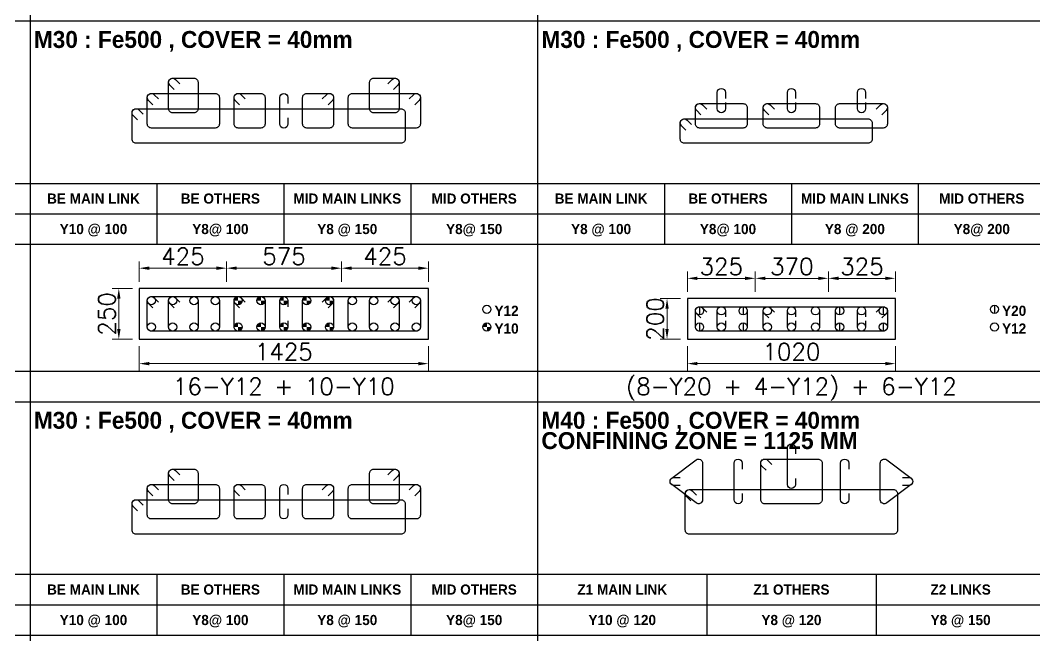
# Model space of a CAD drawing. Header units: millimetres. Extents: x -28707963 to -28231469, y 696001 to 896471.
# Drawn here: x -28283180 to -28268191, y 798089 to 807179 of the extents above; entities that cross this region are included whole.
import ezdxf
from ezdxf.enums import TextEntityAlignment as Align

# ---------------------------------------------------------------- set-up
doc = ezdxf.new("R2010")
doc.units = ezdxf.units.MM
doc.header["$MEASUREMENT"] = 0
doc.header["$PDMODE"] = 34
doc.header["$PDSIZE"] = -8
doc.layers.get('0').update_dxf_attribs({"lineweight": 5})
for name, color, linetype in [('09 COL TEXT-SCH', 2, 'Continuous'), ('14 REINF', 6, 'Continuous'), ('22 TABLE FRAME', 5, 'Continuous'), ('23 STIRRUPS', 5, 'Continuous'), ('TEXT', 4, 'Continuous')]:
    doc.layers.add(name, color=color, linetype=linetype)
doc.layers.add('19 COLUMN', color=1, linetype='Continuous', lineweight=25)
doc.styles.add('adani bold', font='')
doc.styles.add('ROMANS', font='simplex.shx')
doc.styles.get('adani bold').set_extended_font_data('Adani Bold', bold=True)
doc.dimstyles.new('D 50', dxfattribs={"dimscale": 100, "dimtxt": 3, "dimasz": 1.5, "dimexe": 1, "dimexo": 1, "dimgap": 0.5, "dimtad": 1, "dimdec": 0, "dimdsep": 46, "dimtxsty": 'ROMANS', "dimcen": 2.5, "dimclrd": 5, "dimclre": 5, "dimclrt": 4, "dimadec": 0, "dimazin": 0, "dimtfac": 1, "dimtdec": 0, "dimtmove": 0, "dimatfit": 3, "dimfxl": 1, "dimlwd": 0, "dimlwe": 0, "dimarcsym": 0})

# ---------------------------------------------------------------- blocks, each defined once
blk = doc.blocks.new('*D562')
at = {"color": 5, "lineweight": 0, "transparency": 16777216}
for p, q in [((-28281424, 802368), (-28281424, 802008)), ((-28277149, 802368), (-28277149, 802008)), ((-28281274, 802108), (-28277299, 802108))]:
    blk.add_line(p, q, dxfattribs=at)
at = {"color": 5, "transparency": 16777216}
for points in [[(-28281274, 802133), (-28281274, 802083), (-28281424, 802108)], [(-28277299, 802083), (-28277299, 802133), (-28277149, 802108)]]:
    blk.add_solid(points, dxfattribs=at)
at = {"layer": 'Defpoints', "color": 0, "transparency": 16777216}
for p in [(-28281424, 802468), (-28277149, 802468), (-28277149, 802108)]:
    blk.add_point(p, dxfattribs=at)
at = {"color": 4, "transparency": 16777216, "insert": (-28279286, 802283), "char_height": 250, "attachment_point": 5, "style": 'ROMANS'}
blk.add_mtext('1425', dxfattribs=at)
blk = doc.blocks.new('*D563')
at = {"color": 5, "lineweight": 0, "transparency": 16777216}
for p, q in [((-28281524, 803218), (-28281824, 803218)), ((-28281724, 802618), (-28281724, 803068)), ((-28281524, 802468), (-28281824, 802468))]:
    blk.add_line(p, q, dxfattribs=at)
at = {"color": 5, "transparency": 16777216}
for points in [[(-28281699, 803068), (-28281749, 803068), (-28281724, 803218)], [(-28281749, 802618), (-28281699, 802618), (-28281724, 802468)]]:
    blk.add_solid(points, dxfattribs=at)
at = {"layer": 'Defpoints', "color": 0, "transparency": 16777216}
for p in [(-28281724, 803218), (-28281424, 803218), (-28281424, 802468)]:
    blk.add_point(p, dxfattribs=at)
at = {"color": 4, "transparency": 16777216, "insert": (-28281899, 802843), "char_height": 250, "attachment_point": 5, "rotation": 90, "style": 'ROMANS'}
blk.add_mtext('250', dxfattribs=at)
blk = doc.blocks.new('*D589')
at = {"color": 5, "lineweight": 0, "transparency": 16777216}
for p, q in [((-28273324, 802368), (-28273324, 802008)), ((-28270249, 802368), (-28270249, 802008)), ((-28273174, 802108), (-28270399, 802108))]:
    blk.add_line(p, q, dxfattribs=at)
at = {"color": 5, "transparency": 16777216}
for points in [[(-28273174, 802133), (-28273174, 802083), (-28273324, 802108)], [(-28270399, 802083), (-28270399, 802133), (-28270249, 802108)]]:
    blk.add_solid(points, dxfattribs=at)
at = {"layer": 'Defpoints', "color": 0, "transparency": 16777216}
for p in [(-28273324, 802468), (-28270249, 802468), (-28270249, 802108)]:
    blk.add_point(p, dxfattribs=at)
at = {"color": 4, "transparency": 16777216, "insert": (-28271786, 802283), "char_height": 250, "attachment_point": 5, "style": 'ROMANS'}
blk.add_mtext('1020', dxfattribs=at)
blk = doc.blocks.new('*D590')
at = {"color": 5, "lineweight": 0, "transparency": 16777216}
for p, q in [((-28273424, 803068), (-28273724, 803068)), ((-28273624, 802618), (-28273624, 802918)), ((-28273424, 802468), (-28273724, 802468))]:
    blk.add_line(p, q, dxfattribs=at)
at = {"color": 5, "transparency": 16777216}
for points in [[(-28273599, 802918), (-28273649, 802918), (-28273624, 803068)], [(-28273649, 802618), (-28273599, 802618), (-28273624, 802468)]]:
    blk.add_solid(points, dxfattribs=at)
at = {"layer": 'Defpoints', "color": 0, "transparency": 16777216}
for p in [(-28273624, 803068), (-28273324, 803068), (-28273324, 802468)]:
    blk.add_point(p, dxfattribs=at)
at = {"color": 4, "transparency": 16777216, "insert": (-28273799, 802768), "char_height": 250, "attachment_point": 5, "rotation": 90, "style": 'ROMANS'}
blk.add_mtext('200', dxfattribs=at)
blk = doc.blocks.new('*D591')
at = {"color": 5, "lineweight": 0, "transparency": 16777216}
for p, q in [((-28273324, 803168), (-28273324, 803468)), ((-28272321, 803168), (-28272321, 803468)), ((-28273174, 803368), (-28272471, 803368))]:
    blk.add_line(p, q, dxfattribs=at)
at = {"color": 5, "transparency": 16777216}
for points in [[(-28273174, 803393), (-28273174, 803343), (-28273324, 803368)], [(-28272471, 803343), (-28272471, 803393), (-28272321, 803368)]]:
    blk.add_solid(points, dxfattribs=at)
at = {"layer": 'Defpoints', "color": 0, "transparency": 16777216}
for p in [(-28272321, 803368), (-28273324, 803068), (-28272321, 803068)]:
    blk.add_point(p, dxfattribs=at)
at = {"color": 4, "transparency": 16777216, "insert": (-28272822, 803543), "char_height": 250, "attachment_point": 5, "style": 'ROMANS'}
blk.add_mtext('325', dxfattribs=at)
blk = doc.blocks.new('*D592')
at = {"color": 5, "lineweight": 0, "transparency": 16777216}
for p, q in [((-28272321, 803168), (-28272321, 803468)), ((-28271240, 803168), (-28271240, 803468)), ((-28272171, 803368), (-28271390, 803368))]:
    blk.add_line(p, q, dxfattribs=at)
at = {"color": 5, "transparency": 16777216}
for points in [[(-28272171, 803393), (-28272171, 803343), (-28272321, 803368)], [(-28271390, 803343), (-28271390, 803393), (-28271240, 803368)]]:
    blk.add_solid(points, dxfattribs=at)
at = {"layer": 'Defpoints', "color": 0, "transparency": 16777216}
for p in [(-28271240, 803368), (-28272321, 803068), (-28271240, 803068)]:
    blk.add_point(p, dxfattribs=at)
at = {"color": 4, "transparency": 16777216, "insert": (-28271780, 803543), "char_height": 250, "attachment_point": 5, "style": 'ROMANS'}
blk.add_mtext('370', dxfattribs=at)
blk = doc.blocks.new('*D593')
at = {"color": 5, "lineweight": 0, "transparency": 16777216}
for p, q in [((-28271240, 803168), (-28271240, 803468)), ((-28270249, 803168), (-28270249, 803468)), ((-28271090, 803368), (-28270399, 803368))]:
    blk.add_line(p, q, dxfattribs=at)
at = {"color": 5, "transparency": 16777216}
for points in [[(-28271090, 803393), (-28271090, 803343), (-28271240, 803368)], [(-28270399, 803343), (-28270399, 803393), (-28270249, 803368)]]:
    blk.add_solid(points, dxfattribs=at)
at = {"layer": 'Defpoints', "color": 0, "transparency": 16777216}
for p in [(-28270249, 803368), (-28271240, 803068), (-28270249, 803068)]:
    blk.add_point(p, dxfattribs=at)
at = {"color": 4, "transparency": 16777216, "insert": (-28270744, 803543), "char_height": 250, "attachment_point": 5, "style": 'ROMANS'}
blk.add_mtext('325', dxfattribs=at)
blk = doc.blocks.new('*D120')
at = {"color": 5, "lineweight": 0, "transparency": 16777216}
for p, q in [((-28281424, 803318), (-28281424, 803618)), ((-28280131, 803318), (-28280131, 803618)), ((-28281274, 803518), (-28280281, 803518))]:
    blk.add_line(p, q, dxfattribs=at)
at = {"color": 5, "transparency": 16777216}
for points in [[(-28281274, 803543), (-28281274, 803493), (-28281424, 803518)], [(-28280281, 803493), (-28280281, 803543), (-28280131, 803518)]]:
    blk.add_solid(points, dxfattribs=at)
at = {"layer": 'Defpoints', "color": 0, "transparency": 16777216}
for p in [(-28280131, 803518), (-28281424, 803218), (-28280131, 803218)]:
    blk.add_point(p, dxfattribs=at)
at = {"color": 4, "transparency": 16777216, "insert": (-28280777, 803693), "char_height": 250, "attachment_point": 5, "style": 'ROMANS'}
blk.add_mtext('425', dxfattribs=at)
blk = doc.blocks.new('*D121')
at = {"color": 5, "lineweight": 0, "transparency": 16777216}
for p, q in [((-28280131, 803318), (-28280131, 803618)), ((-28278434, 803318), (-28278434, 803618)), ((-28279981, 803518), (-28278584, 803518))]:
    blk.add_line(p, q, dxfattribs=at)
at = {"color": 5, "transparency": 16777216}
for points in [[(-28279981, 803543), (-28279981, 803493), (-28280131, 803518)], [(-28278584, 803493), (-28278584, 803543), (-28278434, 803518)]]:
    blk.add_solid(points, dxfattribs=at)
at = {"layer": 'Defpoints', "color": 0, "transparency": 16777216}
for p in [(-28278434, 803518), (-28280131, 803218), (-28278434, 803218)]:
    blk.add_point(p, dxfattribs=at)
at = {"color": 4, "transparency": 16777216, "insert": (-28279283, 803693), "char_height": 250, "attachment_point": 5, "style": 'ROMANS'}
blk.add_mtext('575', dxfattribs=at)
blk = doc.blocks.new('*D122')
at = {"color": 5, "lineweight": 0, "transparency": 16777216}
for p, q in [((-28278434, 803318), (-28278434, 803618)), ((-28277149, 803318), (-28277149, 803618)), ((-28278284, 803518), (-28277299, 803518))]:
    blk.add_line(p, q, dxfattribs=at)
at = {"color": 5, "transparency": 16777216}
for points in [[(-28278284, 803543), (-28278284, 803493), (-28278434, 803518)], [(-28277299, 803493), (-28277299, 803543), (-28277149, 803518)]]:
    blk.add_solid(points, dxfattribs=at)
at = {"layer": 'Defpoints', "color": 0, "transparency": 16777216}
for p in [(-28277149, 803518), (-28278434, 803218), (-28277149, 803218)]:
    blk.add_point(p, dxfattribs=at)
at = {"color": 4, "transparency": 16777216, "insert": (-28277791, 803693), "char_height": 250, "attachment_point": 5, "style": 'ROMANS'}
blk.add_mtext('425', dxfattribs=at)

msp = doc.modelspace()

# ---------------------------------------------------------------- hatches: boundary and pattern name
at = {"layer": '14 REINF'}
h = msp.add_hatch(color=6, dxfattribs=at)
edge = h.paths.add_edge_path(flags=0)
edge.add_line((-28280021.1, 803038.4), (-28279961.1, 803038.4))
edge.add_line((-28279961.1, 803038.4), (-28279961.1, 803098.4))
edge.add_arc((-28279961.1, 803038.4), 60, 90, 180)
edge = h.paths.add_edge_path(flags=0)
edge.add_line((-28279901.1, 803038.4), (-28279961.1, 803038.4))
edge.add_line((-28279961.1, 803038.4), (-28279961.1, 802978.4))
edge.add_arc((-28279961.1, 803038.4), 60, 270, 360)
h = msp.add_hatch(color=6, dxfattribs=at)
edge = h.paths.add_edge_path(flags=0)
edge.add_line((-28279683.6, 803038.4), (-28279623.6, 803038.4))
edge.add_line((-28279623.6, 803038.4), (-28279623.6, 803098.4))
edge.add_arc((-28279623.6, 803038.4), 60, 90, 180)
edge = h.paths.add_edge_path(flags=0)
edge.add_line((-28279563.6, 803038.4), (-28279623.6, 803038.4))
edge.add_line((-28279623.6, 803038.4), (-28279623.6, 802978.4))
edge.add_arc((-28279623.6, 803038.4), 60, 270, 360)
h = msp.add_hatch(color=6, dxfattribs=at)
edge = h.paths.add_edge_path(flags=0)
edge.add_line((-28279346.1, 803038.4), (-28279286.1, 803038.4))
edge.add_line((-28279286.1, 803038.4), (-28279286.1, 803098.4))
edge.add_arc((-28279286.1, 803038.4), 60, 90, 180)
edge = h.paths.add_edge_path(flags=0)
edge.add_line((-28279226.1, 803038.4), (-28279286.1, 803038.4))
edge.add_line((-28279286.1, 803038.4), (-28279286.1, 802978.4))
edge.add_arc((-28279286.1, 803038.4), 60, 270, 360)
h = msp.add_hatch(color=6, dxfattribs=at)
edge = h.paths.add_edge_path(flags=0)
edge.add_line((-28279008.6, 803038.4), (-28278948.6, 803038.4))
edge.add_line((-28278948.6, 803038.4), (-28278948.6, 803098.4))
edge.add_arc((-28278948.6, 803038.4), 60, 90, 180)
edge = h.paths.add_edge_path(flags=0)
edge.add_line((-28278888.6, 803038.4), (-28278948.6, 803038.4))
edge.add_line((-28278948.6, 803038.4), (-28278948.6, 802978.4))
edge.add_arc((-28278948.6, 803038.4), 60, 270, 360)
h = msp.add_hatch(color=6, dxfattribs=at)
edge = h.paths.add_edge_path(flags=0)
edge.add_line((-28278671.1, 803038.4), (-28278611.1, 803038.4))
edge.add_line((-28278611.1, 803038.4), (-28278611.1, 803098.4))
edge.add_arc((-28278611.1, 803038.4), 60, 90, 180)
edge = h.paths.add_edge_path(flags=0)
edge.add_line((-28278551.1, 803038.4), (-28278611.1, 803038.4))
edge.add_line((-28278611.1, 803038.4), (-28278611.1, 802978.4))
edge.add_arc((-28278611.1, 803038.4), 60, 270, 360)
h = msp.add_hatch(color=6, dxfattribs=at)
edge = h.paths.add_edge_path(flags=0)
edge.add_line((-28280021.1, 802648.4), (-28279961.1, 802648.4))
edge.add_line((-28279961.1, 802648.4), (-28279961.1, 802708.4))
edge.add_arc((-28279961.1, 802648.4), 60, 90, 180)
edge = h.paths.add_edge_path(flags=0)
edge.add_line((-28279901.1, 802648.4), (-28279961.1, 802648.4))
edge.add_line((-28279961.1, 802648.4), (-28279961.1, 802588.4))
edge.add_arc((-28279961.1, 802648.4), 60, 270, 360)
h = msp.add_hatch(color=6, dxfattribs=at)
edge = h.paths.add_edge_path(flags=0)
edge.add_line((-28279683.6, 802648.4), (-28279623.6, 802648.4))
edge.add_line((-28279623.6, 802648.4), (-28279623.6, 802708.4))
edge.add_arc((-28279623.6, 802648.4), 60, 90, 180)
edge = h.paths.add_edge_path(flags=0)
edge.add_line((-28279563.6, 802648.4), (-28279623.6, 802648.4))
edge.add_line((-28279623.6, 802648.4), (-28279623.6, 802588.4))
edge.add_arc((-28279623.6, 802648.4), 60, 270, 360)
h = msp.add_hatch(color=6, dxfattribs=at)
edge = h.paths.add_edge_path(flags=0)
edge.add_line((-28279346.1, 802648.4), (-28279286.1, 802648.4))
edge.add_line((-28279286.1, 802648.4), (-28279286.1, 802708.4))
edge.add_arc((-28279286.1, 802648.4), 60, 90, 180)
edge = h.paths.add_edge_path(flags=0)
edge.add_line((-28279226.1, 802648.4), (-28279286.1, 802648.4))
edge.add_line((-28279286.1, 802648.4), (-28279286.1, 802588.4))
edge.add_arc((-28279286.1, 802648.4), 60, 270, 360)
h = msp.add_hatch(color=6, dxfattribs=at)
edge = h.paths.add_edge_path(flags=0)
edge.add_line((-28279008.6, 802648.4), (-28278948.6, 802648.4))
edge.add_line((-28278948.6, 802648.4), (-28278948.6, 802708.4))
edge.add_arc((-28278948.6, 802648.4), 60, 90, 180)
edge = h.paths.add_edge_path(flags=0)
edge.add_line((-28278888.6, 802648.4), (-28278948.6, 802648.4))
edge.add_line((-28278948.6, 802648.4), (-28278948.6, 802588.4))
edge.add_arc((-28278948.6, 802648.4), 60, 270, 360)
h = msp.add_hatch(color=6, dxfattribs=at)
edge = h.paths.add_edge_path(flags=0)
edge.add_line((-28278671.1, 802648.4), (-28278611.1, 802648.4))
edge.add_line((-28278611.1, 802648.4), (-28278611.1, 802708.4))
edge.add_arc((-28278611.1, 802648.4), 60, 90, 180)
edge = h.paths.add_edge_path(flags=0)
edge.add_line((-28278551.1, 802648.4), (-28278611.1, 802648.4))
edge.add_line((-28278611.1, 802648.4), (-28278611.1, 802588.4))
edge.add_arc((-28278611.1, 802648.4), 60, 270, 360)
h = msp.add_hatch(color=6, dxfattribs=at)
edge = h.paths.add_edge_path(flags=0)
edge.add_line((-28276346.1, 802648.4), (-28276286.1, 802648.4))
edge.add_line((-28276286.1, 802648.4), (-28276286.1, 802708.4))
edge.add_arc((-28276286.1, 802648.4), 60, 90, 180)
edge = h.paths.add_edge_path(flags=0)
edge.add_line((-28276226.1, 802648.4), (-28276286.1, 802648.4))
edge.add_line((-28276286.1, 802648.4), (-28276286.1, 802588.4))
edge.add_arc((-28276286.1, 802648.4), 60, 270, 360)

# ---------------------------------------------------------------- linework, layer by layer
at = {"color": 1}
msp.add_lwpolyline([(-28337528.1, 807171.2), (-28231469, 807171.2), (-28231469, 801546.2), (-28337528.1, 801546.2)], close=True, dxfattribs=at)
at = {"layer": '14 REINF', "color": 6}
for points in [[(-28273143.6, 802948.4), (-28273143.6, 802828.4)], [(-28272498.6, 802948.4), (-28272498.6, 802828.4)], [(-28271073.6, 802948.4), (-28271073.6, 802828.4)], [(-28270428.6, 802948.4), (-28270428.6, 802828.4)], [(-28268786.1, 802970.9), (-28268786.1, 802850.9)], [(-28273143.6, 802708.4), (-28273143.6, 802588.4)], [(-28272498.6, 802708.4), (-28272498.6, 802588.4)], [(-28271073.6, 802708.4), (-28271073.6, 802588.4)], [(-28270428.6, 802708.4), (-28270428.6, 802588.4)]]:
    msp.add_lwpolyline(points, dxfattribs=at)
for centre in [(-28281243.6, 803038.4), (-28280928.6, 803038.4), (-28280613.6, 803038.4), (-28280298.6, 803038.4), (-28279961.1, 803038.4), (-28279623.6, 803038.4), (-28279286.1, 803038.4), (-28278948.6, 803038.4), (-28278611.1, 803038.4), (-28278273.6, 803038.4), (-28277958.6, 803038.4), (-28277643.6, 803038.4), (-28277328.6, 803038.4), (-28276286.1, 802910.9), (-28273143.6, 802888.4), (-28272821.1, 802888.4), (-28272498.6, 802888.4), (-28272142.3, 802888.4), (-28271786.1, 802888.4), (-28271429.8, 802888.4), (-28271073.6, 802888.4), (-28270751.1, 802888.4), (-28270428.6, 802888.4), (-28268786.1, 802910.9), (-28281243.6, 802648.4), (-28280928.6, 802648.4), (-28280613.6, 802648.4), (-28280298.6, 802648.4), (-28279961.1, 802648.4), (-28279623.6, 802648.4), (-28279286.1, 802648.4), (-28278948.6, 802648.4), (-28278611.1, 802648.4), (-28278273.6, 802648.4), (-28277958.6, 802648.4), (-28277643.6, 802648.4), (-28277328.6, 802648.4), (-28276286.1, 802648.4), (-28273143.6, 802648.4), (-28272821.1, 802648.4), (-28272498.6, 802648.4), (-28272142.3, 802648.4), (-28271786.1, 802648.4), (-28271429.8, 802648.4), (-28271073.6, 802648.4), (-28270751.1, 802648.4), (-28270428.6, 802648.4), (-28268786.1, 802648.4)]:
    msp.add_circle(centre, 60, dxfattribs=at)
at = {"layer": '19 COLUMN', "color": 4}
for points in [[(-28277148.6, 803218.4), (-28281423.6, 803218.4)], [(-28281423.6, 803218.4), (-28281423.6, 802468.4)], [(-28277148.6, 802468.4), (-28277148.6, 803218.4)], [(-28270248.6, 803068.4), (-28273323.6, 803068.4)], [(-28273323.6, 803068.4), (-28273323.6, 802468.4)], [(-28270248.6, 802468.4), (-28270248.6, 803068.4)], [(-28281423.6, 802468.4), (-28277148.6, 802468.4)], [(-28273323.6, 802468.4), (-28270248.6, 802468.4)]]:
    msp.add_lwpolyline(points, dxfattribs=at)
at = {"layer": '22 TABLE FRAME', "color": 5, "linetype": 'Continuous'}
for p, q in [((-28283036.1, 863421.2), (-28283036.1, 788796.2)), ((-28275536.1, 863421.2), (-28275536.1, 788796.2)), ((-28334786.1, 807171.2), (-28245536.1, 807171.2)), ((-28330286.1, 804771.2), (-28245536.1, 804771.2)), ((-28281161.1, 804771.2), (-28281161.1, 803871.2)), ((-28279286.1, 804771.2), (-28279286.1, 803871.2)), ((-28277411.1, 804771.2), (-28277411.1, 803871.2)), ((-28273661.1, 804771.2), (-28273661.1, 803871.2)), ((-28271786.1, 804771.2), (-28271786.1, 803871.2)), ((-28269911.1, 804771.2), (-28269911.1, 803871.2)), ((-28330286.1, 804321.2), (-28245536.1, 804321.2)), ((-28330286.1, 803871.2), (-28245536.1, 803871.2)), ((-28330286.1, 801996.2), (-28245536.1, 801996.2)), ((-28334786.1, 801546.2), (-28245536.1, 801546.2)), ((-28330286.1, 798996.2), (-28245536.1, 798996.2)), ((-28281161.1, 798996.2), (-28281161.1, 798096.2)), ((-28279286.1, 798996.2), (-28279286.1, 798096.2)), ((-28277411.1, 798996.2), (-28277411.1, 798096.2)), ((-28273036.1, 798996.2), (-28273036.1, 798096.2)), ((-28270536.1, 798996.2), (-28270536.1, 798096.2)), ((-28330286.1, 798546.2), (-28245536.1, 798546.2)), ((-28330286.1, 798096.2), (-28245536.1, 798096.2))]:
    msp.add_line(p, q, dxfattribs=at)
at = {"layer": '23 STIRRUPS', "color": 5}
for points in [[(-28280907.4, 806157.3), (-28280971, 806220.9, -0.668178), (-28280928.6, 806323.4), (-28280613.6, 806323.4, -0.4142136), (-28280553.6, 806263.4), (-28280553.6, 805873.4, -0.4142136), (-28280613.6, 805813.4), (-28280928.6, 805813.4, -0.4142136), (-28280988.6, 805873.4), (-28280988.6, 806263.4, -0.6681793), (-28280886.2, 806305.8), (-28280822.5, 806242.1)], [(-28277749.7, 806242.1), (-28277686, 806305.8, -0.6681793), (-28277583.6, 806263.4), (-28277583.6, 805873.4, -0.4142136), (-28277643.6, 805813.4), (-28277958.6, 805813.4, -0.4142136), (-28278018.6, 805873.4), (-28278018.6, 806263.4, -0.4142136), (-28277958.6, 806323.4), (-28277643.6, 806323.4, -0.668178), (-28277601.2, 806220.9), (-28277664.8, 806157.3)], [(-28281222.4, 805932.3), (-28281286, 805995.9, -0.668178), (-28281243.6, 806098.4), (-28280298.6, 806098.4, -0.4142136), (-28280238.6, 806038.4), (-28280238.6, 805648.4, -0.4142136), (-28280298.6, 805588.4), (-28281243.6, 805588.4, -0.4142136), (-28281303.6, 805648.4), (-28281303.6, 806038.4, -0.6681793), (-28281201.2, 806080.8), (-28281137.5, 806017.1)], [(-28279939.9, 805932.3), (-28280003.5, 805995.9, -0.668178), (-28279961.1, 806098.4), (-28279623.6, 806098.4, -0.4142136), (-28279563.6, 806038.4), (-28279563.6, 805648.4, -0.4142136), (-28279623.6, 805588.4), (-28279961.1, 805588.4, -0.4142136), (-28280021.1, 805648.4), (-28280021.1, 806038.4, -0.6681793), (-28279918.7, 806080.8), (-28279855, 806017.1)], [(-28279226.1, 805738.4), (-28279226.1, 805648.4, -1), (-28279346.1, 805648.4), (-28279346.1, 806038.4, -1), (-28279226.1, 806038.4), (-28279226.1, 805948.4)], [(-28278717.2, 806017.1), (-28278653.5, 806080.8, -0.6681793), (-28278551.1, 806038.4), (-28278551.1, 805648.4, -0.4142136), (-28278611.1, 805588.4), (-28278948.6, 805588.4, -0.4142136), (-28279008.6, 805648.4), (-28279008.6, 806038.4, -0.4142136), (-28278948.6, 806098.4), (-28278611.1, 806098.4, -0.668178), (-28278568.7, 805995.9), (-28278632.3, 805932.3)], [(-28277434.7, 806017.1), (-28277371, 806080.8, -0.6681793), (-28277268.6, 806038.4), (-28277268.6, 805648.4, -0.4142136), (-28277328.6, 805588.4), (-28278273.6, 805588.4, -0.4142136), (-28278333.6, 805648.4), (-28278333.6, 806038.4, -0.4142136), (-28278273.6, 806098.4), (-28277328.6, 806098.4, -0.668178), (-28277286.2, 805995.9), (-28277349.8, 805932.3)], [(-28272761.1, 805963.4), (-28272761.1, 805873.4, -1), (-28272881.1, 805873.4), (-28272881.1, 806113.4, -1), (-28272761.1, 806113.4), (-28272761.1, 806023.4)], [(-28271726.1, 805963.4), (-28271726.1, 805873.4, -1), (-28271846.1, 805873.4), (-28271846.1, 806113.4, -1), (-28271726.1, 806113.4), (-28271726.1, 806023.4)], [(-28270691.1, 805963.4), (-28270691.1, 805873.4, -1), (-28270811.1, 805873.4), (-28270811.1, 806113.4, -1), (-28270691.1, 806113.4), (-28270691.1, 806023.4)], [(-28273122.4, 805782.3), (-28273186, 805845.9, -0.668178), (-28273143.6, 805948.4), (-28272498.6, 805948.4, -0.4142136), (-28272438.6, 805888.4), (-28272438.6, 805648.4, -0.4142136), (-28272498.6, 805588.4), (-28273143.6, 805588.4, -0.4142136), (-28273203.6, 805648.4), (-28273203.6, 805888.4, -0.6681793), (-28273101.2, 805930.8), (-28273037.5, 805867.1)], [(-28272121.1, 805782.3), (-28272184.8, 805845.9, -0.668178), (-28272142.3, 805948.4), (-28271429.8, 805948.4, -0.4142136), (-28271369.8, 805888.4), (-28271369.8, 805648.4, -0.4142136), (-28271429.8, 805588.4), (-28272142.3, 805588.4, -0.4142136), (-28272202.3, 805648.4), (-28272202.3, 805888.4, -0.6681793), (-28272099.9, 805930.8), (-28272036.3, 805867.1)], [(-28270534.7, 805867.1), (-28270471, 805930.8, -0.6681793), (-28270368.6, 805888.4), (-28270368.6, 805648.4, -0.4142136), (-28270428.6, 805588.4), (-28271073.6, 805588.4, -0.4142136), (-28271133.6, 805648.4), (-28271133.6, 805888.4, -0.4142136), (-28271073.6, 805948.4), (-28270428.6, 805948.4, -0.668178), (-28270386.2, 805845.9), (-28270449.8, 805782.3)], [(-28281447.4, 805707.3), (-28281511, 805770.9, -0.668178), (-28281468.6, 805873.4), (-28277553.6, 805873.4, -0.4142136), (-28277493.6, 805813.4), (-28277493.6, 805423.4, -0.4142136), (-28277553.6, 805363.4), (-28281468.6, 805363.4, -0.4142136), (-28281528.6, 805423.4), (-28281528.6, 805813.4, -0.6681793), (-28281426.2, 805855.8), (-28281362.5, 805792.1)], [(-28273347.4, 805557.3), (-28273411, 805620.9, -0.668178), (-28273368.6, 805723.4), (-28270653.6, 805723.4, -0.4142136), (-28270593.6, 805663.4), (-28270593.6, 805423.4, -0.4142136), (-28270653.6, 805363.4), (-28273368.6, 805363.4, -0.4142136), (-28273428.6, 805423.4), (-28273428.6, 805663.4, -0.6681793), (-28273326.2, 805705.8), (-28273262.5, 805642.1)], [(-28281222.4, 802932.3), (-28281286, 802995.9, -0.668178), (-28281243.6, 803098.4), (-28277328.6, 803098.4, -0.4142136), (-28277268.6, 803038.4), (-28277268.6, 802648.4, -0.4142136), (-28277328.6, 802588.4), (-28281243.6, 802588.4, -0.4142136), (-28281303.6, 802648.4), (-28281303.6, 803038.4, -0.6681793), (-28281201.2, 803080.8), (-28281137.5, 803017.1)], [(-28281222.4, 802932.3), (-28281286, 802995.9, -0.668178), (-28281243.6, 803098.4), (-28280298.6, 803098.4, -0.4142136), (-28280238.6, 803038.4), (-28280238.6, 802648.4, -0.4142136), (-28280298.6, 802588.4), (-28281243.6, 802588.4, -0.4142136), (-28281303.6, 802648.4), (-28281303.6, 803038.4, -0.6681793), (-28281201.2, 803080.8), (-28281137.5, 803017.1)], [(-28280907.4, 802932.3), (-28280971, 802995.9, -0.668178), (-28280928.6, 803098.4), (-28280613.6, 803098.4, -0.4142136), (-28280553.6, 803038.4), (-28280553.6, 802648.4, -0.4142136), (-28280613.6, 802588.4), (-28280928.6, 802588.4, -0.4142136), (-28280988.6, 802648.4), (-28280988.6, 803038.4, -0.6681793), (-28280886.2, 803080.8), (-28280822.5, 803017.1)], [(-28279939.9, 802932.3), (-28280003.5, 802995.9, -0.668178), (-28279961.1, 803098.4), (-28279623.6, 803098.4, -0.4142136), (-28279563.6, 803038.4), (-28279563.6, 802648.4, -0.4142136), (-28279623.6, 802588.4), (-28279961.1, 802588.4, -0.4142136), (-28280021.1, 802648.4), (-28280021.1, 803038.4, -0.6681793), (-28279918.7, 803080.8), (-28279855, 803017.1)], [(-28279226.1, 802738.4), (-28279226.1, 802648.4, -1), (-28279346.1, 802648.4), (-28279346.1, 803038.4, -1), (-28279226.1, 803038.4), (-28279226.1, 802948.4)], [(-28278717.2, 803017.1), (-28278653.5, 803080.8, -0.6681793), (-28278551.1, 803038.4), (-28278551.1, 802648.4, -0.4142136), (-28278611.1, 802588.4), (-28278948.6, 802588.4, -0.4142136), (-28279008.6, 802648.4), (-28279008.6, 803038.4, -0.4142136), (-28278948.6, 803098.4), (-28278611.1, 803098.4, -0.668178), (-28278568.7, 802995.9), (-28278632.3, 802932.3)], [(-28277434.7, 803017.1), (-28277371, 803080.8, -0.6681793), (-28277268.6, 803038.4), (-28277268.6, 802648.4, -0.4142136), (-28277328.6, 802588.4), (-28278273.6, 802588.4, -0.4142136), (-28278333.6, 802648.4), (-28278333.6, 803038.4, -0.4142136), (-28278273.6, 803098.4), (-28277328.6, 803098.4, -0.668178), (-28277286.2, 802995.9), (-28277349.8, 802932.3)], [(-28277749.7, 803017.1), (-28277686, 803080.8, -0.6681793), (-28277583.6, 803038.4), (-28277583.6, 802648.4, -0.4142136), (-28277643.6, 802588.4), (-28277958.6, 802588.4, -0.4142136), (-28278018.6, 802648.4), (-28278018.6, 803038.4, -0.4142136), (-28277958.6, 803098.4), (-28277643.6, 803098.4, -0.668178), (-28277601.2, 802995.9), (-28277664.8, 802932.3)], [(-28273122.4, 802782.3), (-28273186, 802845.9, -0.668178), (-28273143.6, 802948.4), (-28270428.6, 802948.4, -0.4142136), (-28270368.6, 802888.4), (-28270368.6, 802648.4, -0.4142136), (-28270428.6, 802588.4), (-28273143.6, 802588.4, -0.4142136), (-28273203.6, 802648.4), (-28273203.6, 802888.4, -0.6681793), (-28273101.2, 802930.8), (-28273037.5, 802867.1)], [(-28273122.4, 802782.3), (-28273186, 802845.9, -0.668178), (-28273143.6, 802948.4), (-28272498.6, 802948.4, -0.4142136), (-28272438.6, 802888.4), (-28272438.6, 802648.4, -0.4142136), (-28272498.6, 802588.4), (-28273143.6, 802588.4, -0.4142136), (-28273203.6, 802648.4), (-28273203.6, 802888.4, -0.6681793), (-28273101.2, 802930.8), (-28273037.5, 802867.1)], [(-28272761.1, 802738.4), (-28272761.1, 802648.4, -1), (-28272881.1, 802648.4), (-28272881.1, 802888.4, -1), (-28272761.1, 802888.4), (-28272761.1, 802798.4)], [(-28272121.1, 802782.3), (-28272184.8, 802845.9, -0.668178), (-28272142.3, 802948.4), (-28271429.8, 802948.4, -0.4142136), (-28271369.8, 802888.4), (-28271369.8, 802648.4, -0.4142136), (-28271429.8, 802588.4), (-28272142.3, 802588.4, -0.4142136), (-28272202.3, 802648.4), (-28272202.3, 802888.4, -0.6681793), (-28272099.9, 802930.8), (-28272036.3, 802867.1)], [(-28271726.1, 802738.4), (-28271726.1, 802648.4, -1), (-28271846.1, 802648.4), (-28271846.1, 802888.4, -1), (-28271726.1, 802888.4), (-28271726.1, 802798.4)], [(-28270534.7, 802867.1), (-28270471, 802930.8, -0.6681793), (-28270368.6, 802888.4), (-28270368.6, 802648.4, -0.4142136), (-28270428.6, 802588.4), (-28271073.6, 802588.4, -0.4142136), (-28271133.6, 802648.4), (-28271133.6, 802888.4, -0.4142136), (-28271073.6, 802948.4), (-28270428.6, 802948.4, -0.668178), (-28270386.2, 802845.9), (-28270449.8, 802782.3)], [(-28270691.1, 802738.4), (-28270691.1, 802648.4, -1), (-28270811.1, 802648.4), (-28270811.1, 802888.4, -1), (-28270691.1, 802888.4), (-28270691.1, 802798.4)], [(-28271726.1, 800413.4), (-28271726.1, 800323.4, -1), (-28271846.1, 800323.4), (-28271846.1, 800863.4, -1), (-28271726.1, 800863.4), (-28271726.1, 800773.4)], [(-28273428.6, 800308.4), (-28273518.6, 800308.4, -0.7207592), (-28273554.6, 800416.4), (-28273194.6, 800686.4, -0.618034), (-28273098.6, 800638.4), (-28273098.6, 800098.4, -0.618034), (-28273194.6, 800050.4), (-28273554.6, 800320.4, -0.7207592), (-28273518.6, 800428.4), (-28273428.6, 800428.4)], [(-28272513.6, 800188.4), (-28272513.6, 800098.4, -1), (-28272633.6, 800098.4), (-28272633.6, 800638.4, -1), (-28272513.6, 800638.4), (-28272513.6, 800548.4)], [(-28272158.6, 800532.3), (-28272222.3, 800595.9, -0.668178), (-28272179.8, 800698.4), (-28271392.3, 800698.4, -0.4142136), (-28271332.3, 800638.4), (-28271332.3, 800098.4, -0.4142136), (-28271392.3, 800038.4), (-28272179.8, 800038.4, -0.4142136), (-28272239.8, 800098.4), (-28272239.8, 800638.4, -0.6681793), (-28272137.4, 800680.8), (-28272073.8, 800617.1)], [(-28270938.6, 800188.4), (-28270938.6, 800098.4, -1), (-28271058.6, 800098.4), (-28271058.6, 800638.4, -1), (-28270938.6, 800638.4), (-28270938.6, 800548.4)], [(-28270143.6, 800428.4), (-28270053.6, 800428.4, -0.7207592), (-28270017.6, 800320.4), (-28270377.6, 800050.4, -0.618034), (-28270473.6, 800098.4), (-28270473.6, 800638.4, -0.618034), (-28270377.6, 800686.4), (-28270017.6, 800416.4, -0.7207592), (-28270053.6, 800308.4), (-28270143.6, 800308.4)], [(-28280907.4, 800382.3), (-28280971, 800445.9, -0.668178), (-28280928.6, 800548.4), (-28280613.6, 800548.4, -0.4142136), (-28280553.6, 800488.4), (-28280553.6, 800098.4, -0.4142136), (-28280613.6, 800038.4), (-28280928.6, 800038.4, -0.4142136), (-28280988.6, 800098.4), (-28280988.6, 800488.4, -0.6681793), (-28280886.2, 800530.8), (-28280822.5, 800467.1)], [(-28277749.7, 800467.1), (-28277686, 800530.8, -0.6681793), (-28277583.6, 800488.4), (-28277583.6, 800098.4, -0.4142136), (-28277643.6, 800038.4), (-28277958.6, 800038.4, -0.4142136), (-28278018.6, 800098.4), (-28278018.6, 800488.4, -0.4142136), (-28277958.6, 800548.4), (-28277643.6, 800548.4, -0.668178), (-28277601.2, 800445.9), (-28277664.8, 800382.3)], [(-28281222.4, 800157.3), (-28281286, 800220.9, -0.668178), (-28281243.6, 800323.4), (-28280298.6, 800323.4, -0.4142136), (-28280238.6, 800263.4), (-28280238.6, 799873.4, -0.4142136), (-28280298.6, 799813.4), (-28281243.6, 799813.4, -0.4142136), (-28281303.6, 799873.4), (-28281303.6, 800263.4, -0.6681793), (-28281201.2, 800305.8), (-28281137.5, 800242.1)], [(-28279939.9, 800157.3), (-28280003.5, 800220.9, -0.668178), (-28279961.1, 800323.4), (-28279623.6, 800323.4, -0.4142136), (-28279563.6, 800263.4), (-28279563.6, 799873.4, -0.4142136), (-28279623.6, 799813.4), (-28279961.1, 799813.4, -0.4142136), (-28280021.1, 799873.4), (-28280021.1, 800263.4, -0.6681793), (-28279918.7, 800305.8), (-28279855, 800242.1)], [(-28279226.1, 799963.4), (-28279226.1, 799873.4, -1), (-28279346.1, 799873.4), (-28279346.1, 800263.4, -1), (-28279226.1, 800263.4), (-28279226.1, 800173.4)], [(-28278717.2, 800242.1), (-28278653.5, 800305.8, -0.6681793), (-28278551.1, 800263.4), (-28278551.1, 799873.4, -0.4142136), (-28278611.1, 799813.4), (-28278948.6, 799813.4, -0.4142136), (-28279008.6, 799873.4), (-28279008.6, 800263.4, -0.4142136), (-28278948.6, 800323.4), (-28278611.1, 800323.4, -0.668178), (-28278568.7, 800220.9), (-28278632.3, 800157.3)], [(-28277434.7, 800242.1), (-28277371, 800305.8, -0.6681793), (-28277268.6, 800263.4), (-28277268.6, 799873.4, -0.4142136), (-28277328.6, 799813.4), (-28278273.6, 799813.4, -0.4142136), (-28278333.6, 799873.4), (-28278333.6, 800263.4, -0.4142136), (-28278273.6, 800323.4), (-28277328.6, 800323.4, -0.668178), (-28277286.2, 800220.9), (-28277349.8, 800157.3)], [(-28273272.4, 800082.3), (-28273336, 800145.9, -0.668178), (-28273293.6, 800248.4), (-28270278.6, 800248.4, -0.4142136), (-28270218.6, 800188.4), (-28270218.6, 799648.4, -0.4142136), (-28270278.6, 799588.4), (-28273293.6, 799588.4, -0.4142136), (-28273353.6, 799648.4), (-28273353.6, 800188.4, -0.6681793), (-28273251.2, 800230.8), (-28273187.5, 800167.1)], [(-28281447.4, 799932.3), (-28281511, 799995.9, -0.668178), (-28281468.6, 800098.4), (-28277553.6, 800098.4, -0.4142136), (-28277493.6, 800038.4), (-28277493.6, 799648.4, -0.4142136), (-28277553.6, 799588.4), (-28281468.6, 799588.4, -0.4142136), (-28281528.6, 799648.4), (-28281528.6, 800038.4, -0.6681793), (-28281426.2, 800080.8), (-28281362.5, 800017.1)]]:
    msp.add_lwpolyline(points, format="xyb", dxfattribs=at)

# ---------------------------------------------------------------- texts
at = {"layer": '09 COL TEXT-SCH', "color": 3, "linetype": 'Continuous', "style": 'ROMANS'}
for s, p in [('(8-Y20 + 4-Y12) + 6-Y12', (-28271786.1, 801771.2)), ('16-Y12 + 10-Y10', (-28279286.1, 801771.2))]:
    msp.add_text(s, height=250, dxfattribs=at).set_placement(p, align=Align.MIDDLE_CENTER)
at = {"layer": 'TEXT', "lineweight": 40, "style": 'adani bold'}
for s, p in [('M30 : Fe500 , COVER = 40mm', (-28282979.8, 806771.2)), ('M30 : Fe500 , COVER = 40mm', (-28275479.8, 806771.2)), ('M30 : Fe500 , COVER = 40mm', (-28282979.8, 801146.2)), ('M40 : Fe500 , COVER = 40mm', (-28275479.8, 801146.2)), ('CONFINING ZONE = 1125 MM', (-28275479.8, 800846.2))]:
    msp.add_text(s, height=250, dxfattribs=at).set_placement(p)
at = {"layer": 'TEXT', "style": 'adani bold'}
for s, p in [('BE MAIN LINK', (-28282098.6, 804546.2)), ('BE OTHERS', (-28280223.6, 804546.2)), ('MID MAIN LINKS', (-28278348.6, 804546.2)), ('MID OTHERS', (-28276473.6, 804546.2)), ('BE MAIN LINK', (-28274598.6, 804546.2)), ('BE OTHERS', (-28272723.6, 804546.2)), ('MID MAIN LINKS', (-28270848.6, 804546.2)), ('MID OTHERS', (-28268973.6, 804546.2)), ('Y10 @ 100', (-28282098.6, 804096.2)), ('Y8@ 100', (-28280223.6, 804096.2)), ('Y8 @ 150', (-28278348.6, 804096.2)), ('Y8@ 150', (-28276473.6, 804096.2)), ('Y8 @ 100', (-28274598.6, 804096.2)), ('Y8@ 100', (-28272723.6, 804096.2)), ('Y8 @ 200', (-28270848.6, 804096.2)), ('Y8@ 200', (-28268973.6, 804096.2)), ('BE MAIN LINK', (-28282098.6, 798771.2)), ('BE OTHERS', (-28280223.6, 798771.2)), ('MID MAIN LINKS', (-28278348.6, 798771.2)), ('MID OTHERS', (-28276473.6, 798771.2)), ('Z1 MAIN LINK', (-28274286.1, 798771.2)), ('Z1 OTHERS', (-28271786.1, 798771.2)), ('Z2 LINKS', (-28269286.1, 798771.2)), ('Y10 @ 100', (-28282098.6, 798321.2)), ('Y8@ 100', (-28280223.6, 798321.2)), ('Y8 @ 150', (-28278348.6, 798321.2)), ('Y8@ 150', (-28276473.6, 798321.2)), ('Y10 @ 120', (-28274286.1, 798321.2)), ('Y8 @ 120', (-28271786.1, 798321.2)), ('Y8 @ 150', (-28269286.1, 798321.2))]:
    msp.add_text(s, height=150, dxfattribs=at).set_placement(p, align=Align.MIDDLE_CENTER)
for s, p in [('Y12', (-28276173.6, 802888.7)), ('Y20', (-28268673.6, 802888.7)), ('Y10', (-28276173.6, 802626.2)), ('Y12', (-28268673.6, 802626.2))]:
    msp.add_text(s, height=150, dxfattribs=at).set_placement(p, align=Align.MIDDLE_LEFT)

# ---------------------------------------------------------------- dimensions: what is measured, and where the dimension line sits
for p1, p2, distance, text, override, picture, middle in [((-28281423.6, 803218.4), (-28280131, 803218.4), 300, '425', {"dimtxt": 2.5, "dimtxsty": 'ROMANS'}, '*D120', (-28280777.3, 803693.4)), ((-28280131, 803218.4), (-28278434.3, 803218.4), 300, '575', {"dimtxt": 2.5, "dimtxsty": 'ROMANS'}, '*D121', (-28279282.7, 803693.4)), ((-28278434.3, 803218.4), (-28277148.6, 803218.4), 300, '425', {"dimtxt": 2.5, "dimtxsty": 'ROMANS'}, '*D122', (-28277791.5, 803693.4)), ((-28273323.6, 803068.4), (-28272320.9, 803068.4), 300, '325', {"dimtxt": 2.5, "dimtxsty": 'ROMANS'}, '*D591', (-28272822.2, 803543.4)), ((-28272320.9, 803068.4), (-28271239.9, 803068.4), 300, '370', {"dimtxt": 2.5, "dimtxsty": 'ROMANS'}, '*D592', (-28271780.4, 803543.4)), ((-28271239.9, 803068.4), (-28270248.6, 803068.4), 300, '325', {"dimtxt": 2.5, "dimtxsty": 'ROMANS'}, '*D593', (-28270744.3, 803543.4)), ((-28281423.6, 802468.4), (-28281423.6, 803218.4), 300, '250', {"dimtxt": 2.5}, '*D563', (-28281898.6, 802843.4)), ((-28281423.6, 802468.4), (-28277148.6, 802468.4), -360, '1425', {"dimtxt": 2.5}, '*D562', (-28279286.1, 802283.4)), ((-28273323.6, 802468.4), (-28270248.6, 802468.4), -360, '1020', {"dimtxt": 2.5, "dimtxsty": 'ROMANS'}, '*D589', (-28271786.1, 802283.4))]:
    dim = msp.add_aligned_dim(p1=p1, p2=p2, distance=distance, text=text, dimstyle='D 50', override=override)
    dim.commit()
    dim.dimension.update_dxf_attribs({"geometry": picture, "text_midpoint": middle})
dim = msp.add_linear_dim(base=(-28273623.6, 803068.4), p1=(-28273323.6, 802468.4), p2=(-28273323.6, 803068.4), angle=90, text='200', dimstyle='D 50', override={"dimtxt": 2.5})
dim.commit()
dim.dimension.update_dxf_attribs({"geometry": '*D590', "text_midpoint": (-28273623.6, 802768.4), "dimtype": 161})

doc.saveas('drawing.dxf')
